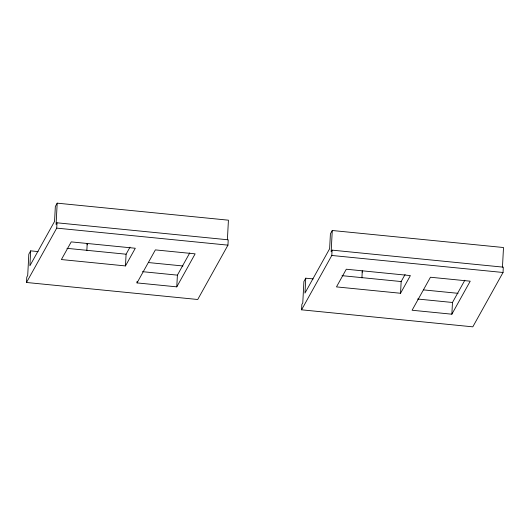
<?xml version="1.0" encoding="UTF-8"?>
<svg xmlns="http://www.w3.org/2000/svg" width="530" height="530" viewBox="0 0 530 530"><rect width="100%" height="100%" fill="white"/><g stroke="black" fill="none" stroke-linecap="round" stroke-linejoin="round"><path stroke-width="0.79" d="M227.397 239.852L228.423 220.182L57.194 203.162L56.074 224.468L57.002 222.799L228.231 239.818L227.953 245.145L197.73 299.496L26.5 282.477L26.778 277.15L27.706 275.487L28.825 254.181L30.674 250.849L38.087 251.584M30.674 250.849L29.899 265.762L54.557 221.414L55.339 206.501L57.194 203.162M26.5 282.477L56.723 228.125L57.002 222.799M86.841 250.597L87.211 243.535A16.264 5.028 3 0 1 87.059 244.84M125.471 265.927L135.296 248.252L71.225 241.885L61.394 259.554L125.471 265.927L126.087 254.208L130.016 247.139M137.012 282.907L155.369 249.895L195.139 253.85L176.781 286.856L137.012 282.907L137.091 281.344M176.781 286.856L177.398 275.143L189.766 252.896M502.466 267.186L503.5 247.523L332.27 230.504L331.151 251.81L332.078 250.14L503.308 267.16L503.03 272.486L472.806 326.838L301.577 309.818L301.855 304.492L302.782 302.822L303.902 281.523L305.75 278.184L313.164 278.919M305.75 278.184L304.969 293.097L329.633 248.749L330.415 233.836L332.27 230.504M301.577 309.818L331.8 255.467L332.078 250.14M361.917 277.939L362.288 270.87A16.264 5.028 3 0 1 362.136 272.175M400.548 293.262L410.372 275.593L346.302 269.22L336.47 286.896L400.548 293.262L401.157 281.549L405.092 274.48M451.858 314.197L470.216 281.185L430.446 277.236L412.088 310.242L451.858 314.197L452.474 302.478L464.843 280.231M56.723 228.125L227.953 245.145M331.8 255.467L503.03 272.486M66.939 248.331L126.087 254.208M342.016 275.666L401.157 281.549M148.4 262.549L182.976 265.981M423.477 289.883L458.052 293.322M142.497 271.671L177.398 275.143M417.574 299.013L452.474 302.478"/></g></svg>
